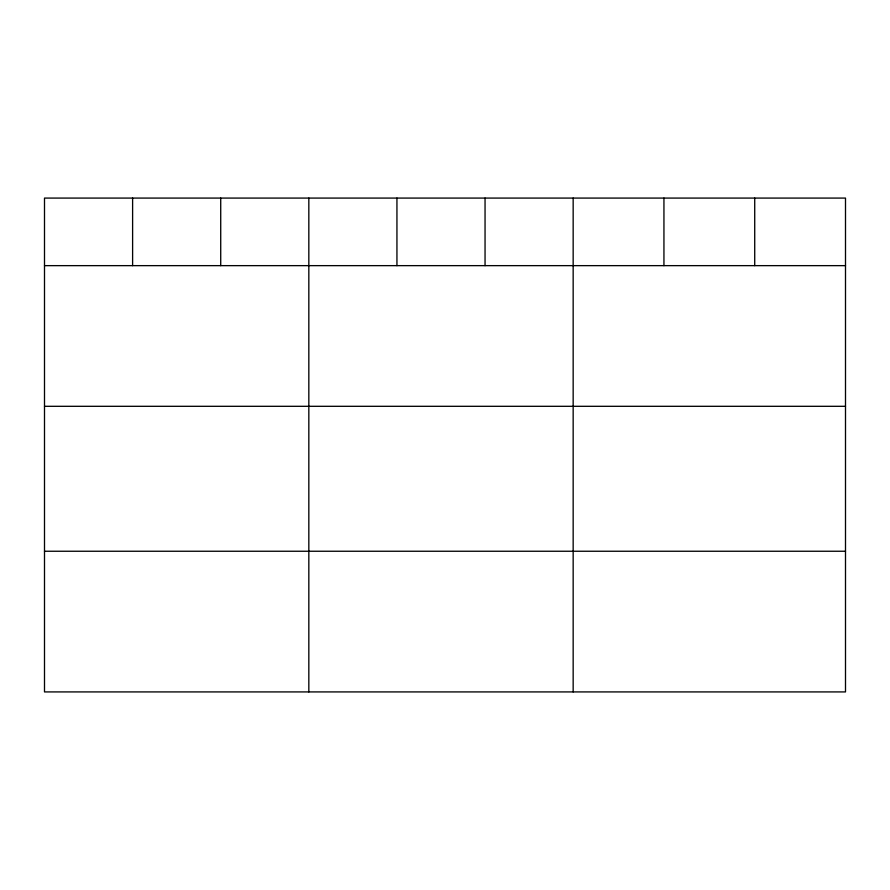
<?xml version="1.0" encoding="UTF-8"?>
<svg xmlns="http://www.w3.org/2000/svg" width="890" height="890" viewBox="0 0 890 890"><rect width="100%" height="100%" fill="white"/><g stroke="black" fill="none" stroke-linecap="round" stroke-linejoin="round"><path stroke-width="1.33" d="M845.5 265.643L845.5 691.919L44.5 691.919L44.5 198.081L845.5 198.081L845.5 265.643L44.5 265.643M44.5 406.307L845.5 406.307M44.5 551.244L845.5 551.244M754.72 198.081L754.72 265.643M663.94 198.081L663.94 265.643M573.16 198.081L573.16 691.919M485.05 198.081L485.05 265.643M396.94 198.081L396.94 265.643M308.83 198.081L308.83 691.919M220.72 198.081L220.72 265.643M132.61 198.081L132.61 265.643"/></g></svg>
